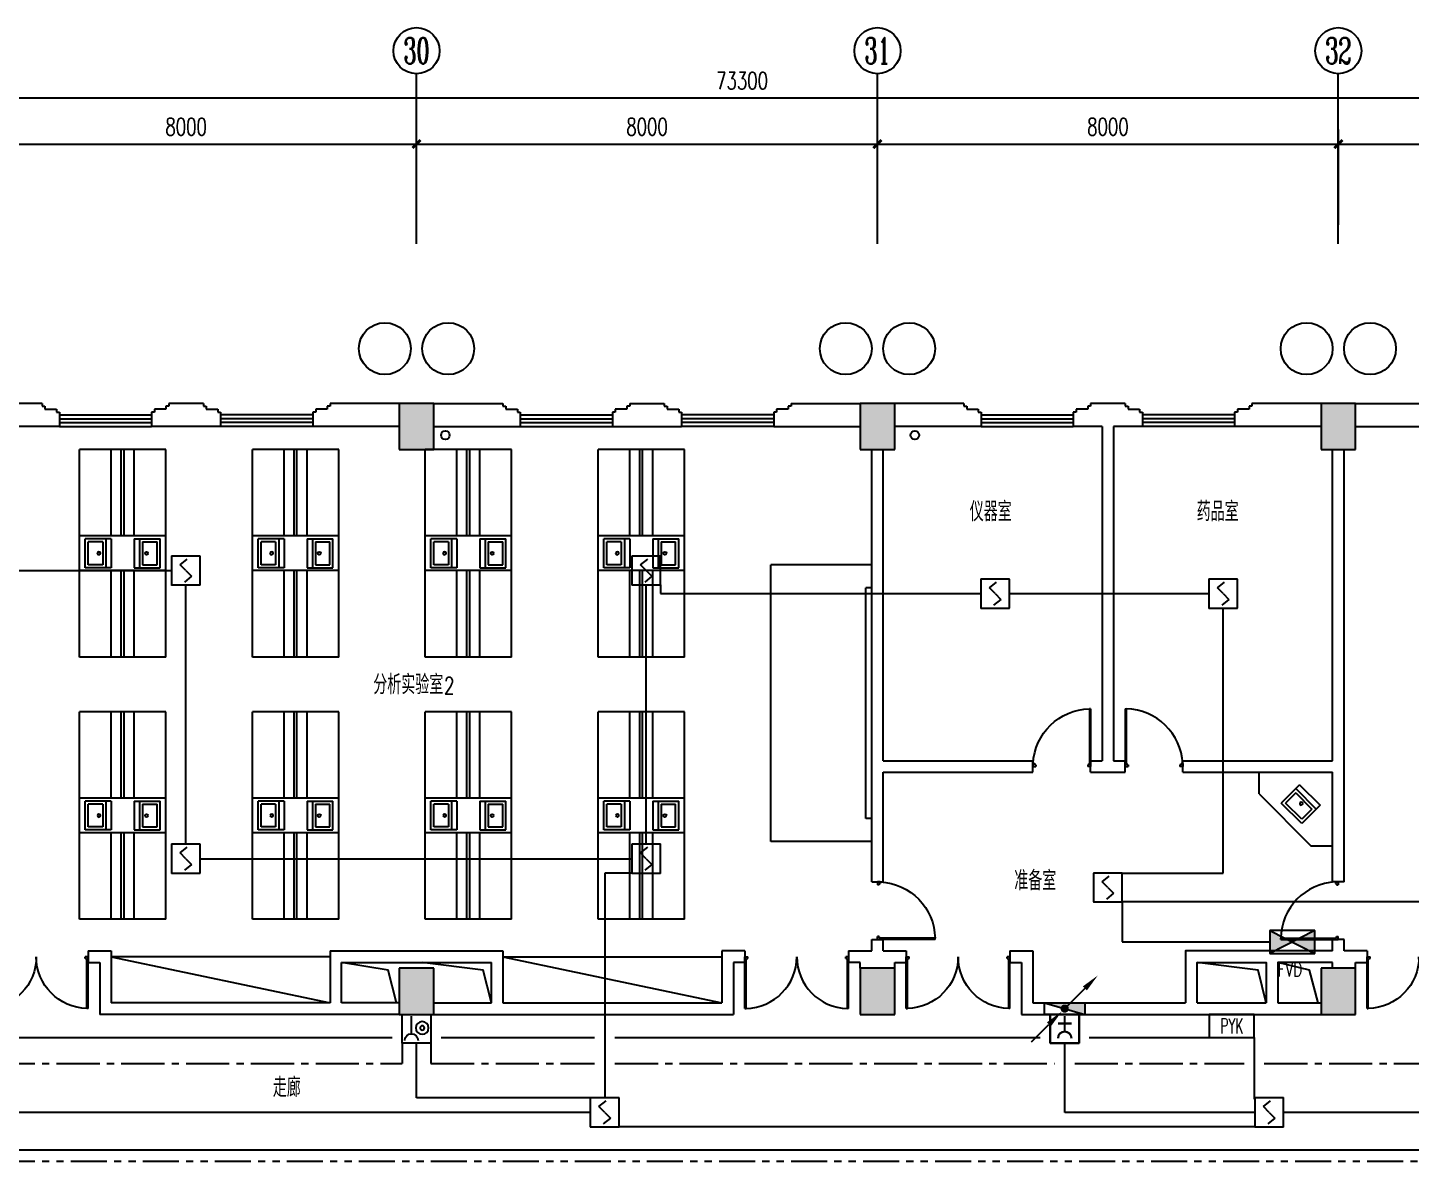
# Model space of a CAD drawing. Extents: x 190999 to 918899, y -200814 to 215286.
# Drawn here: x 470135 to 494135, y 10517 to 30186 of the extents above; entities that cross this region are included whole.
import ezdxf
from ezdxf.enums import TextEntityAlignment as Align

# ---------------------------------------------------------------- set-up
doc = ezdxf.new("R2010")
doc.units = 0
doc.header["$LTSCALE"] = 1000
doc.header["$MEASUREMENT"] = 0
doc.linetypes.add('CENTER2', pattern=[1.125, 0.75, -0.125, 0.125, -0.125])
doc.linetypes.add('PHANTOM2', pattern=[1.25, 0.625, -0.125, 0.125, -0.125, 0.125, -0.125])
doc.layers.get('Defpoints').update_dxf_attribs({"color": 1})
for name, color, linetype in [('00-EQUIP', 3, 'Continuous'), ('00-LWIRE', 4, 'Continuous'), ('00-WIRE-4', 6, 'Continuous'), ('A-墙线', 2, 'Continuous'), ('A-外包装修', 250, 'Continuous'), ('A-外窗', 145, 'Continuous'), ('A-家具', 250, 'Continuous'), ('A-门', 167, 'Continuous'), ('AXIS', 3, 'Continuous'), ('AXIS_TEXT', 7, 'Continuous'), ('COLUMN', 2, 'Continuous'), ('EQUIP_消火栓', 1, 'Continuous'), ('PUB_HATCH', 250, 'Continuous'), ('房间名称', 7, 'Continuous'), ('暖通-风-说明', 3, 'Continuous'), ('洞口线', 165, 'Continuous'), ('雨水管', 151, 'Continuous')]:
    doc.layers.add(name, color=color, linetype=linetype)
doc.styles.add('_COMPLEX', font='COMPLEX.shx', dxfattribs={"width": 0.5})
doc.styles.add('_TCH_AXIS', font='COMPLEX', dxfattribs={"bigfont": 'GBCBIG'})
doc.styles.add('_TCH_DIM', font='SIMPLEX', dxfattribs={"bigfont": 'GBCBIG'})
doc.styles.add('COMPLEX', font='COMPLEX')
doc.styles.add('DIM_FONT', font='SIMPLEX', dxfattribs={"width": 0.7, "bigfont": 'GBCBIG'})
doc.styles.add('HZ-ZGBZ', font='romanc.shx', dxfattribs={"width": 0.65})
doc.styles.get("Standard").update_dxf_attribs({"font": 'simhei.ttf'})
doc.styles.add('XXK', font='romans.shx', dxfattribs={"width": 0.75, "bigfont": 'hzf.shx'})
doc.styles.add('zz-1', font='arial.ttf', dxfattribs={"width": 0.8})
doc.linetypes.add('4INE', pattern='A,1,-0.15,["4",XXK,S=0.3,R=0,X=-0.1,Y=-0.1],-0.25', length=1.4)
doc.linetypes.add('BIG-DLINE', pattern='A,1,-0.15,["D",XXK,S=0.2,R=0,X=-0.1,Y=-0.09],-0.2', length=1.35)
doc.dimstyles.new('DIMN', dxfattribs={"dimtxt": 300, "dimasz": 100, "dimexe": 250, "dimexo": 300, "dimgap": 150, "dimtad": 1, "dimdec": 0, "dimzin": 0, "dimdsep": 46, "dimtxsty": 'DIM_FONT', "dimblk": 'ARCHTICK', "dimcen": 0.09, "dimclrt": 7, "dimazin": 2, "dimtfac": 1, "dimtdec": 0, "dimtix": 1, "dimtmove": 2, "dimatfit": 3, "dimfxl": 0, "dimtolj": 1, "dimtzin": 0, "dimarcsym": 0})

# ---------------------------------------------------------------- blocks, each defined once
blk = doc.blocks.new('m1000')
at = {"layer": 'A-墙线'}
for p, q in [((0, 0), (0, 200)), ((1000, 0), (1000, 200))]:
    blk.add_line(p, q, dxfattribs=at)
at = {"layer": 'A-门'}
for p, q in [((0, 1100), (0, 100)), ((0, 1100), (20, 1100)), ((20, 1100), (20, 150)), ((0, 150), (30, 150)), ((0, 100), (50, 100)), ((30, 150), (30, 130)), ((30, 130), (50, 130)), ((50, 130), (50, 100)), ((950, 130), (950, 100)), ((970, 130), (950, 130)), ((1000, 100), (950, 100)), ((970, 150), (970, 130)), ((1000, 150), (970, 150)), ((1000, 150), (1000, 100))]:
    blk.add_line(p, q, dxfattribs=at)
blk.add_arc((0, 100), 1000, 2.866, 88.854, dxfattribs=at)
blk = doc.blocks.new('m1800')
at = {"layer": 'A-墙线'}
for p, q in [((-900, -100), (-900, 100)), ((900, -100), (900, 100))]:
    blk.add_line(p, q, dxfattribs=at)
at = {"layer": 'A-门'}
for p, q in [((-900, 900), (-900, 0)), ((-900, 900), (-880, 900)), ((-880, 900), (-880, 50)), ((880, 900), (880, 50)), ((900, 900), (880, 900)), ((900, 900), (900, 0)), ((-900, 50), (-870, 50)), ((-900, 0), (-850, 0)), ((-870, 50), (-870, 30)), ((-870, 30), (-850, 30)), ((-850, 30), (-850, 0)), ((850, 30), (850, 0)), ((870, 30), (850, 30)), ((900, 0), (850, 0)), ((870, 50), (870, 30)), ((900, 50), (870, 50))]:
    blk.add_line(p, q, dxfattribs=at)
for centre, start, end in [((-900, 0), 0, 88.7267), ((900, 0), 91.2733, 180)]:
    blk.add_arc(centre, 900, start, end, dxfattribs=at)
blk = doc.blocks.new('$TwtSys$00000434')
for p, q in [((-0.5, 0.5), (-0.5, -0.5)), ((-0.5, -0.5), (0.5, 0.5)), ((0.5, 0.5), (-0.5, 0.5)), ((0.5, -0.5), (0.5, 0.5)), ((-0.5, -0.5), (0.5, -0.5))]:
    blk.add_line(p, q)
blk.add_solid([(0.5, -0.5), (0.5, 0.5), (-0.5, -0.5)])
blk = doc.blocks.new('_ArchTick')
at = {"const_width": 0.5}
blk.add_lwpolyline([(-0.7, -0.7), (0.7, 0.7)], dxfattribs=at)
blk = doc.blocks.new('*D1201')
at = {"layer": 'AXIS', "color": 0, "lineweight": -2}
for p, q in [((492885, 26767), (492885, 28417)), ((500885, 26767), (500885, 28417)), ((492885, 28167), (500885, 28167))]:
    blk.add_line(p, q, dxfattribs=at)
at = {"layer": 'Defpoints', "color": 0}
for p in [(500885, 28167), (492885, 26467), (500885, 26467)]:
    blk.add_point(p, dxfattribs=at)
at = {"layer": 'AXIS', "color": 0, "lineweight": -2, "xscale": 100, "yscale": 100, "zscale": 100, "rotation": 180}
blk.add_blockref('_ArchTick', (492885, 28167), dxfattribs=at)
at = {"layer": 'AXIS', "color": 0, "lineweight": -2, "xscale": 100, "yscale": 100, "zscale": 100}
blk.add_blockref('_ArchTick', (500885, 28167), dxfattribs=at)
at = {"layer": 'AXIS', "color": 7, "insert": (496885, 28467), "char_height": 300, "attachment_point": 5, "style": 'DIM_FONT'}
blk.add_mtext('\\A1;8000', dxfattribs=at)
blk = doc.blocks.new('*D1202')
at = {"layer": 'AXIS', "color": 0, "lineweight": -2}
for p, q in [((484885, 26767), (484885, 28417)), ((492885, 26767), (492885, 28417)), ((484885, 28167), (492885, 28167))]:
    blk.add_line(p, q, dxfattribs=at)
at = {"layer": 'Defpoints', "color": 0}
for p in [(492885, 28167), (484885, 26467), (492885, 26467)]:
    blk.add_point(p, dxfattribs=at)
at = {"layer": 'AXIS', "color": 0, "lineweight": -2, "xscale": 100, "yscale": 100, "zscale": 100, "rotation": 180}
blk.add_blockref('_ArchTick', (484885, 28167), dxfattribs=at)
at = {"layer": 'AXIS', "color": 0, "lineweight": -2, "xscale": 100, "yscale": 100, "zscale": 100}
blk.add_blockref('_ArchTick', (492885, 28167), dxfattribs=at)
at = {"layer": 'AXIS', "color": 7, "insert": (488885, 28467), "char_height": 300, "attachment_point": 5, "style": 'DIM_FONT'}
blk.add_mtext('\\A1;8000', dxfattribs=at)
blk = doc.blocks.new('*D1203')
at = {"layer": 'AXIS', "color": 0, "lineweight": -2}
for p, q in [((476885, 26767), (476885, 28417)), ((484885, 26767), (484885, 28417)), ((476885, 28167), (484885, 28167))]:
    blk.add_line(p, q, dxfattribs=at)
at = {"layer": 'Defpoints', "color": 0}
for p in [(484885, 28167), (476885, 26467), (484885, 26467)]:
    blk.add_point(p, dxfattribs=at)
at = {"layer": 'AXIS', "color": 0, "lineweight": -2, "xscale": 100, "yscale": 100, "zscale": 100, "rotation": 180}
blk.add_blockref('_ArchTick', (476885, 28167), dxfattribs=at)
at = {"layer": 'AXIS', "color": 0, "lineweight": -2, "xscale": 100, "yscale": 100, "zscale": 100}
blk.add_blockref('_ArchTick', (484885, 28167), dxfattribs=at)
at = {"layer": 'AXIS', "color": 7, "insert": (480885, 28467), "char_height": 300, "attachment_point": 5, "style": 'DIM_FONT'}
blk.add_mtext('\\A1;8000', dxfattribs=at)
blk = doc.blocks.new('*D1204')
at = {"layer": 'AXIS', "color": 0, "lineweight": -2}
for p, q in [((468885, 26767), (468885, 28417)), ((476885, 26767), (476885, 28417)), ((468885, 28167), (476885, 28167))]:
    blk.add_line(p, q, dxfattribs=at)
at = {"layer": 'Defpoints', "color": 0}
for p in [(476885, 28167), (468885, 26467), (476885, 26467)]:
    blk.add_point(p, dxfattribs=at)
at = {"layer": 'AXIS', "color": 0, "lineweight": -2, "xscale": 100, "yscale": 100, "zscale": 100, "rotation": 180}
blk.add_blockref('_ArchTick', (468885, 28167), dxfattribs=at)
at = {"layer": 'AXIS', "color": 0, "lineweight": -2, "xscale": 100, "yscale": 100, "zscale": 100}
blk.add_blockref('_ArchTick', (476885, 28167), dxfattribs=at)
at = {"layer": 'AXIS', "color": 7, "insert": (472885, 28467), "char_height": 300, "attachment_point": 5, "style": 'DIM_FONT'}
blk.add_mtext('\\A1;8000', dxfattribs=at)
blk = doc.blocks.new('*D1209')
at = {"layer": 'AXIS', "color": 0, "lineweight": -2}
for p, q in [((445885, 26767), (445885, 29217)), ((519185, 26767), (519185, 29217)), ((445885, 28967), (519185, 28967))]:
    blk.add_line(p, q, dxfattribs=at)
at = {"layer": 'Defpoints', "color": 0}
for p in [(519185, 28967), (445885, 26467), (519185, 26467)]:
    blk.add_point(p, dxfattribs=at)
at = {"layer": 'AXIS', "color": 0, "lineweight": -2, "xscale": 100, "yscale": 100, "zscale": 100, "rotation": 180}
blk.add_blockref('_ArchTick', (445885, 28967), dxfattribs=at)
at = {"layer": 'AXIS', "color": 0, "lineweight": -2, "xscale": 100, "yscale": 100, "zscale": 100}
blk.add_blockref('_ArchTick', (519185, 28967), dxfattribs=at)
at = {"layer": 'AXIS', "color": 7, "insert": (482535, 29267), "char_height": 300, "attachment_point": 5, "style": 'DIM_FONT'}
blk.add_mtext('\\A1;73300', dxfattribs=at)
blk = doc.blocks.new('_AXISO')
blk.add_circle((0, 0), 0.5)
at = {"layer": 'AXIS_TEXT', "style": 'COMPLEX', "width": 1.041667}
blk.add_attdef('A', text='', height=0.56, dxfattribs=at).set_placement((-0.25, -0.28), (0.25, -0.28), align=Align.FIT)
blk = doc.blocks.new('$plan$00001609')
at = {"linetype": 'Continuous'}
for p, q in [((0, -251), (0, 251)), ((0, 251), (450, 251)), ((93, -251), (93, 251)), ((450, 251), (450, -251)), ((146, -199), (146, 199)), ((146, 199), (397, 199)), ((397, 199), (397, -199)), ((146, -199), (397, -199)), ((0, -251), (450, -251))]:
    blk.add_line(p, q, dxfattribs=at)
blk.add_line((238, 2), (238, 0))
blk.add_arc((212, 0), 26, 4.716, 0, dxfattribs=at)
at = {"style": 'zz-1'}
for tag in ['YSIZE', 'XSIZE']:
    blk.add_attdef(tag, (0, 0), '', height=0.5, dxfattribs=at)
blk = doc.blocks.new('_LINKPT1')
at = {"color": 0}
blk.add_line((0, 0), (0, 0), dxfattribs=at)
blk = doc.blocks.new('J62IR8YJ')
for p, q in [((-0.5, 1), (0.5, 1)), ((-0.5, 0), (-0.5, 1)), ((0.5, 1), (0.5, 0)), ((0, 0.598), (0, 0.06)), ((0.5, 0), (-0.5, 0)), ((-0.231, 0.312), (0.231, 0.312))]:
    blk.add_line(p, q)
at = {"const_width": 0.04, "flags": 128}
blk.add_lwpolyline([(-0.5, 0), (-0.5, 1), (0.5, 1), (0.5, 0)], close=True, dxfattribs=at)
blk.add_arc((0, 0.829), 0.231, 180, 0)
at = {"xscale": 0.002, "yscale": 0.00200000000000955, "zscale": 0.002}
for p in [(0, 1), (-0.5, 0.5), (0.5, 0.5), (0, 0)]:
    blk.add_blockref('_LINKPT1', p, dxfattribs=at)
at = {"flags": 9}
blk.add_attdef('A', (0, 0), '', height=0.00002, dxfattribs=at)
blk = doc.blocks.new('3S1KCGW2')
for p, q in [((0.5, 0.5), (-0.5, 0.5)), ((-0.5, 0.5), (-0.5, -0.5)), ((0.5, -0.5), (0.5, 0.5)), ((-0.2, 0.2), (0.05, 0.4)), ((0, 0), (-0.2, 0.2)), ((0, 0), (0.2, -0.2)), ((0.2, -0.2), (-0.05, -0.4)), ((-0.5, -0.5), (0.5, -0.5))]:
    blk.add_line(p, q)
at = {"const_width": 0.04, "flags": 128}
blk.add_lwpolyline([(-0.5, -0.5), (-0.5, 0.5), (0.5, 0.5), (0.5, -0.5)], close=True, dxfattribs=at)
at = {"xscale": 0.002, "yscale": 0.002, "zscale": 0.002}
for p in [(0, 0.5), (-0.5, 0), (0.5, 0), (0, -0.5)]:
    blk.add_blockref('_LINKPT1', p, dxfattribs=at)
at = {"flags": 9}
blk.add_attdef('A', (0, 0), '', height=0.00002, dxfattribs=at)
blk = doc.blocks.new('3T1W6ZCM')
for p, q in [((0.5, 0.5), (-0.5, 0.5)), ((-0.5, 0.5), (-0.5, -0.5)), ((0.5, -0.5), (0.5, 0.5)), ((-0.178, 0.172), (-0.178, -0.443)), ((-0.5, -0.5), (0.5, -0.5))]:
    blk.add_line(p, q)
at = {"const_width": 0.04}
blk.add_lwpolyline([(-0.5, 0.5), (-0.5, -0.5), (0.5, -0.5), (0.5, 0.5)], close=True, dxfattribs=at)
for radius in [0.222, 0.074]:
    blk.add_circle((0.197, -0.03), radius)
blk.add_arc((-0.178, 0.403), 0.231, 180, 0)
at = {"xscale": 0.002, "yscale": 0.002, "zscale": 0.002}
for p in [(0, 0.5), (-0.5, 0), (0.5, 0), (0, -0.5)]:
    blk.add_blockref('_LINKPT1', p, dxfattribs=at)
at = {"flags": 9}
blk.add_attdef('A', (0, 0), '', height=0.00002, dxfattribs=at)
blk = doc.blocks.new('6A2DRK5Q')
for p, q in [((0.78, 0.4), (-0.78, 0.4)), ((-0.78, 0.4), (-0.78, -0.4)), ((0.78, -0.4), (0.78, 0.4)), ((-0.78, -0.4), (0.78, -0.4))]:
    blk.add_line(p, q)
at = {"xscale": 0.002, "yscale": 0.002, "zscale": 0.002}
for p in [(-0.78, 0), (0, 0.4), (0.78, 0), (0, -0.4)]:
    blk.add_blockref('_LINKPT1', p, dxfattribs=at)
at = {"style": '_COMPLEX', "width": 0.6, "flags": 8}
blk.add_attdef('$TEXT$', text='', height=0.52, dxfattribs=at).set_placement((0, 0), align=Align.MIDDLE_CENTER)
at = {"flags": 9}
blk.add_attdef('A', (0, 0), '', height=0.00002, dxfattribs=at)
blk = doc.blocks.new('6H2KALM6')
for p, q in [((-0.78, 0.4), (0.78, -0.4)), ((0.78, 0.4), (-0.78, -0.4)), ((0.78, 0.4), (-0.78, 0.4)), ((-0.78, 0.4), (-0.78, -0.4)), ((0.78, -0.4), (0.78, 0.4)), ((-0.78, -0.4), (0.78, -0.4))]:
    blk.add_line(p, q)
at = {"const_width": 0.04}
blk.add_lwpolyline([(-0.78, 0.4), (-0.78, -0.4), (0.78, -0.4), (0.78, 0.4)], close=True, dxfattribs=at)
for points in [[(-0.78, 0.4), (0, 0), (-0.78, -0.4)], [(0.78, 0.4), (0, 0), (0.78, -0.4)]]:
    blk.add_solid(points)
at = {"xscale": 0.002, "yscale": 0.002, "zscale": 0.002}
for p in [(-0.78, 0), (0, 0.4), (0.78, 0), (0, -0.4)]:
    blk.add_blockref('_LINKPT1', p, dxfattribs=at)
at = {"flags": 9}
blk.add_attdef('A', (0, 0), '', height=0.00002, dxfattribs=at)
blk = doc.blocks.new('_WRLD1L')
for p, q in [((0.7, 0.7), (0, 0)), ((0.104, 0.104), (0.104, 0.104)), ((-0.104, -0.104), (-0.104, -0.104))]:
    blk.add_line(p, q)
at = {"const_width": 0.142}
blk.add_lwpolyline([(-0.071, 0, 1), (0.071, 0, 1)], format="xyb", close=True, dxfattribs=at)
blk.add_solid([(0.63, 0.77), (0.77, 0.63), (1.15, 1.15)])
at = {"width": 0.8, "flags": 9}
blk.add_attdef('A', (0, 0), '', height=0.00002, dxfattribs=at)
blk = doc.blocks.new('_WRLD10L')
for p, q in [((1.15, 1.15), (0.55, 0.55)), ((0.104, 0.104), (0.104, 0.104)), ((-0.104, -0.104), (-0.104, -0.104))]:
    blk.add_line(p, q)
at = {"const_width": 0.142}
blk.add_lwpolyline([(-0.071, 0, 1), (0.071, 0, 1)], format="xyb", close=True, dxfattribs=at)
blk.add_solid([(0.62, 0.48), (0.48, 0.62), (0.1, 0.1)])
at = {"width": 0.8, "flags": 9}
blk.add_attdef('A', (0, 0), '', height=0.00002, dxfattribs=at)

msp = doc.modelspace()

# ---------------------------------------------------------------- hatches: boundary and pattern name
at = {"layer": 'PUB_HATCH'}
for points in [[(476584.6, 23667.4), (476584.6, 22867.4), (477184.6, 22867.4), (477184.6, 23667.4)], [(484584.6, 23667.4), (484584.6, 22867.4), (485184.6, 22867.4), (485184.6, 23667.4)], [(492584.6, 23667.4), (492584.6, 22867.4), (493184.6, 22867.4), (493184.6, 23667.4)], [(476584.6, 13867.4), (476584.6, 13067.4), (477184.6, 13067.4), (477184.6, 13867.4)], [(484584.6, 13867.4), (484584.6, 13067.4), (485184.6, 13067.4), (485184.6, 13867.4)], [(492584.6, 13867.4), (492584.6, 13067.4), (493184.6, 13067.4), (493184.6, 13867.4)]]:
    msp.add_hatch(color=256, dxfattribs=at).paths.add_polyline_path(points)

# ---------------------------------------------------------------- linework, layer by layer
at = {"layer": '00-WIRE-4'}
for p, q in [((465092.7, 20767.4), (472629.7, 20767.4)), ((472879.7, 16017.4), (472879.7, 20517.4)), ((480871.5, 16017.4), (480871.5, 20517.4)), ((481121.5, 20517.4), (481121.5, 20367.4)), ((481121.5, 20367.4), (486677, 20367.4)), ((487177, 20367.4), (490634.6, 20367.4)), ((490884.6, 15517.4), (490884.6, 20117.4)), ((473129.7, 15767.4), (480621.5, 15767.4)), ((480151.2, 15517.4), (480151.2, 11617.4)), ((480621.5, 15517.4), (480151.2, 15517.4)), ((489134.6, 15517.4), (490884.6, 15517.4)), ((496934.6, 15018.6), (489134.6, 15018.6)), ((489134.6, 15017.4), (489134.6, 14323.3)), ((489134.6, 14323.3), (491694.6, 14323.3)), ((476884.6, 11617.4), (476884.6, 12567.4)), ((488134.9, 11367.4), (488134.9, 12567.4)), ((491424.6, 12667.4), (491424.6, 11595.9)), ((479901.2, 11617.4), (476884.6, 11617.4)), ((479901.2, 11367.4), (468867.9, 11367.4)), ((491434.6, 11367.4), (488134.9, 11367.4)), ((502967.9, 11367.4), (491934.6, 11367.4)), ((491434.6, 11117.4), (480401.2, 11117.4))]:
    msp.add_line(p, q, dxfattribs=at)
at = {"layer": '00-WIRE-4', "linetype": '4INE'}
for p, q in [((466059.3, 12667.4), (476459.6, 12667.4)), ((477309.6, 12667.4), (479976.2, 12667.4)), ((480326.2, 12667.4), (487709.9, 12667.4)), ((488559.9, 12667.4), (490644.6, 12667.4))]:
    msp.add_line(p, q, dxfattribs=at)
at = {"layer": '00-WIRE-4', "linetype": 'CENTER2'}
for p, q in [((476634.6, 12567.4), (476634.6, 12217.4)), ((477134.6, 12567.4), (477134.6, 12217.4)), ((445884.6, 12217.4), (476634.6, 12217.4)), ((477134.6, 12217.4), (479976.2, 12217.4)), ((480326.2, 12217.4), (487959.9, 12217.4)), ((488309.9, 12217.4), (491249.6, 12217.4)), ((491599.6, 12217.4), (515304, 12217.4))]:
    msp.add_line(p, q, dxfattribs=at)
at = {"layer": '00-WIRE-4', "linetype": 'BIG-DLINE'}
msp.add_line((457259.6, 10717.4), (505459.6, 10717.4), dxfattribs=at)
at = {"layer": '00-WIRE-4', "linetype": 'PHANTOM2'}
msp.add_line((445884.6, 10517.4), (509384.6, 10517.4), dxfattribs=at)
at = {"layer": 'A-墙线'}
for p, q in [((470384.6, 23667.4), (469184.6, 23667.4)), ((470384.6, 23667.4), (470384.6, 23617.4)), ((470384.6, 23617.4), (470434.6, 23617.4)), ((470434.6, 23617.4), (470434.6, 23567.4)), ((470434.6, 23567.4), (470634.6, 23567.4)), ((470634.6, 23567.4), (470634.6, 23517.4)), ((472334.6, 23567.4), (472334.6, 23517.4)), ((472534.6, 23567.4), (472334.6, 23567.4)), ((472534.6, 23617.4), (472534.6, 23567.4)), ((472584.6, 23617.4), (472534.6, 23617.4)), ((473184.6, 23667.4), (472584.6, 23667.4)), ((472584.6, 23667.4), (472584.6, 23617.4)), ((473184.6, 23667.4), (473184.6, 23617.4)), ((473184.6, 23617.4), (473234.6, 23617.4)), ((473234.6, 23617.4), (473234.6, 23567.4)), ((473234.6, 23567.4), (473434.6, 23567.4)), ((473434.6, 23567.4), (473434.6, 23517.4)), ((475134.6, 23567.4), (475134.6, 23517.4)), ((475334.6, 23567.4), (475134.6, 23567.4)), ((475334.6, 23617.4), (475334.6, 23567.4)), ((475384.6, 23617.4), (475334.6, 23617.4)), ((476584.6, 23667.4), (475384.6, 23667.4)), ((475384.6, 23667.4), (475384.6, 23617.4)), ((477184.6, 23667.4), (478384.6, 23667.4)), ((478384.6, 23667.4), (478384.6, 23617.4)), ((478384.6, 23617.4), (478434.6, 23617.4)), ((478434.6, 23617.4), (478434.6, 23567.4)), ((478434.6, 23567.4), (478634.6, 23567.4)), ((478634.6, 23567.4), (478634.6, 23517.4)), ((480334.6, 23567.4), (480334.6, 23517.4)), ((480534.6, 23567.4), (480334.6, 23567.4)), ((480534.6, 23617.4), (480534.6, 23567.4)), ((480584.6, 23617.4), (480534.6, 23617.4)), ((480584.6, 23667.4), (481184.6, 23667.4)), ((480584.6, 23667.4), (480584.6, 23617.4)), ((481184.6, 23667.4), (481184.6, 23617.4)), ((481184.6, 23617.4), (481234.6, 23617.4)), ((481234.6, 23617.4), (481234.6, 23567.4)), ((481234.6, 23567.4), (481434.6, 23567.4)), ((481434.6, 23567.4), (481434.6, 23517.4)), ((483134.6, 23567.4), (483134.6, 23517.4)), ((483334.6, 23567.4), (483134.6, 23567.4)), ((483334.6, 23617.4), (483334.6, 23567.4)), ((483384.6, 23617.4), (483334.6, 23617.4)), ((483384.6, 23667.4), (484584.6, 23667.4)), ((483384.6, 23667.4), (483384.6, 23617.4)), ((486384.6, 23667.4), (485184.6, 23667.4)), ((486384.6, 23667.4), (486384.6, 23617.4)), ((486384.6, 23617.4), (486434.6, 23617.4)), ((486434.6, 23617.4), (486434.6, 23567.4)), ((486434.6, 23567.4), (486634.6, 23567.4)), ((486634.6, 23567.4), (486634.6, 23517.4)), ((488334.6, 23567.4), (488334.6, 23517.4)), ((488534.6, 23567.4), (488334.6, 23567.4)), ((488534.6, 23617.4), (488534.6, 23567.4)), ((488584.6, 23617.4), (488534.6, 23617.4)), ((489184.6, 23667.4), (488584.6, 23667.4)), ((488584.6, 23667.4), (488584.6, 23617.4)), ((489184.6, 23667.4), (489184.6, 23617.4)), ((489184.6, 23617.4), (489234.6, 23617.4)), ((489234.6, 23617.4), (489234.6, 23567.4)), ((489234.6, 23567.4), (489434.6, 23567.4)), ((489434.6, 23567.4), (489434.6, 23517.4)), ((491134.6, 23567.4), (491134.6, 23517.4)), ((491334.6, 23567.4), (491134.6, 23567.4)), ((491334.6, 23617.4), (491334.6, 23567.4)), ((491384.6, 23617.4), (491334.6, 23617.4)), ((492584.6, 23667.4), (491384.6, 23667.4)), ((491384.6, 23667.4), (491384.6, 23617.4)), ((493184.6, 23667.4), (494384.6, 23667.4)), ((470634.6, 23517.4), (470684.6, 23517.4)), ((470684.6, 23517.4), (470684.6, 23267.4)), ((472334.6, 23517.4), (472284.6, 23517.4)), ((472284.6, 23517.4), (472284.6, 23267.4)), ((473434.6, 23517.4), (473484.6, 23517.4)), ((473484.6, 23517.4), (473484.6, 23267.4)), ((475134.6, 23517.4), (475084.6, 23517.4)), ((475084.6, 23517.4), (475084.6, 23267.4)), ((478634.6, 23517.4), (478684.6, 23517.4)), ((478684.6, 23517.4), (478684.6, 23267.4)), ((480334.6, 23517.4), (480284.6, 23517.4)), ((480284.6, 23517.4), (480284.6, 23267.4)), ((481434.6, 23517.4), (481484.6, 23517.4)), ((481484.6, 23517.4), (481484.6, 23267.4)), ((483134.6, 23517.4), (483084.6, 23517.4)), ((483084.6, 23517.4), (483084.6, 23267.4)), ((486634.6, 23517.4), (486684.6, 23517.4)), ((486684.6, 23517.4), (486684.6, 23267.4)), ((488334.6, 23517.4), (488284.6, 23517.4)), ((488284.6, 23517.4), (488284.6, 23267.4)), ((489434.6, 23517.4), (489484.6, 23517.4)), ((489484.6, 23517.4), (489484.6, 23267.4)), ((491134.6, 23517.4), (491084.6, 23517.4)), ((491084.6, 23517.4), (491084.6, 23267.4)), ((470684.6, 23267.4), (469184.6, 23267.4)), ((473484.6, 23267.4), (472284.6, 23267.4)), ((476584.6, 23267.4), (475084.6, 23267.4)), ((477184.6, 23267.4), (478684.6, 23267.4)), ((480284.6, 23267.4), (481484.6, 23267.4)), ((483084.6, 23267.4), (484584.6, 23267.4)), ((486684.6, 23267.4), (485184.6, 23267.4)), ((488784.6, 23267.4), (488284.6, 23267.4)), ((488784.6, 23267.4), (488784.6, 17467.4)), ((488984.6, 23267.4), (488984.6, 17467.4)), ((489484.6, 23267.4), (488984.6, 23267.4)), ((492584.6, 23267.4), (491084.6, 23267.4)), ((493184.6, 23267.4), (494684.6, 23267.4)), ((484784.6, 15367.4), (484784.6, 22867.4)), ((484984.6, 17467.4), (484984.6, 22867.4)), ((492784.6, 17467.4), (492784.6, 22867.4)), ((492984.6, 15367.4), (492984.6, 22867.4)), ((484984.6, 17467.4), (487584.6, 17467.4)), ((488584.6, 17467.4), (488784.6, 17467.4)), ((488984.6, 17467.4), (489184.6, 17467.4)), ((490184.6, 17467.4), (492784.6, 17467.4)), ((484984.6, 17267.4), (487584.6, 17267.4)), ((484984.6, 15367.4), (484984.6, 17267.4)), ((488584.6, 17267.4), (489184.6, 17267.4)), ((490184.6, 17267.4), (492784.6, 17267.4)), ((492784.6, 15367.4), (492784.6, 17267.4)), ((471184.6, 14167.4), (471584.6, 14167.4)), ((471584.6, 14167.4), (471584.6, 13267.4)), ((475384.6, 14167.4), (475384.6, 13267.4)), ((475384.6, 14167.4), (478384.6, 14167.4)), ((478384.6, 14167.4), (478384.6, 13267.4)), ((482584.6, 14167.4), (482184.6, 14167.4)), ((482184.6, 14167.4), (482184.6, 13267.4)), ((484384.6, 14167.4), (484784.6, 14167.4)), ((484784.6, 14167.4), (484784.6, 14367.4)), ((484984.6, 14167.4), (484984.6, 14367.4)), ((484984.6, 14167.4), (485384.6, 14167.4)), ((487184.6, 14167.4), (487584.6, 14167.4)), ((487584.6, 14167.4), (487584.6, 13267.4)), ((492784.6, 14167.4), (492784.6, 14367.4)), ((492984.6, 14167.4), (492984.6, 14367.4)), ((493384.6, 14167.4), (492984.6, 14167.4)), ((471184.6, 13967.4), (471384.6, 13967.4)), ((471384.6, 13967.4), (471384.6, 13067.4)), ((475584.6, 13967.4), (478184.6, 13967.4)), ((475584.6, 13267.4), (475584.6, 13967.4)), ((478184.6, 13267.4), (478184.6, 13967.4)), ((482584.6, 13967.4), (482384.6, 13967.4)), ((482384.6, 13967.4), (482384.6, 13067.4)), ((484584.6, 13967.4), (484384.6, 13967.4)), ((484584.6, 13867.4), (484584.6, 13967.4)), ((485184.6, 13967.4), (485384.6, 13967.4)), ((485184.6, 13867.4), (485184.6, 13967.4)), ((487184.6, 13967.4), (487384.6, 13967.4)), ((487384.6, 13967.4), (487384.6, 13067.4)), ((492784.6, 13867.4), (492784.6, 13967.4)), ((493184.6, 13967.4), (493384.6, 13967.4)), ((493184.6, 13867.4), (493184.6, 13967.4)), ((475384.6, 13267.4), (471584.6, 13267.4)), ((476584.6, 13267.4), (475584.6, 13267.4)), ((477184.6, 13267.4), (478184.6, 13267.4)), ((478384.6, 13267.4), (482184.6, 13267.4)), ((487584.6, 13267.4), (490234.6, 13267.4)), ((490434.6, 13267.4), (491634.6, 13267.4)), ((491834.6, 13267.4), (492584.6, 13267.4)), ((476584.6, 13067.4), (471384.6, 13067.4)), ((477184.6, 13067.4), (482384.6, 13067.4)), ((487384.6, 13067.4), (492584.6, 13067.4))]:
    msp.add_line(p, q, dxfattribs=at)
for points in [[(492784.6, 14167.4), (490234.6, 14167.4), (490234.6, 13267.4)], [(490434.6, 13267.4), (490434.6, 13967.4), (491634.6, 13967.4), (491634.6, 13267.4)], [(492784.6, 13967.4), (491834.6, 13967.4), (491834.6, 13267.4)]]:
    msp.add_lwpolyline(points, dxfattribs=at)
at = {"layer": 'A-外包装修'}
for centre in [(476334.6, 24617.4), (477434.6, 24617.4), (484334.6, 24617.4), (485434.6, 24617.4), (492334.6, 24617.4), (493434.6, 24617.4)]:
    msp.add_circle(centre, 450, dxfattribs=at)
at = {"layer": 'A-外窗'}
for p, q in [((470684.6, 23467.4), (472284.6, 23467.4)), ((470684.6, 23397.4), (472284.6, 23397.4)), ((470684.6, 23337.4), (472284.6, 23337.4)), ((475084.6, 23467.4), (473484.6, 23467.4)), ((475084.6, 23397.4), (473484.6, 23397.4)), ((475084.6, 23337.4), (473484.6, 23337.4)), ((478684.6, 23467.4), (480284.6, 23467.4)), ((478684.6, 23397.4), (480284.6, 23397.4)), ((478684.6, 23337.4), (480284.6, 23337.4)), ((483084.6, 23467.4), (481484.6, 23467.4)), ((483084.6, 23397.4), (481484.6, 23397.4)), ((483084.6, 23337.4), (481484.6, 23337.4)), ((486684.6, 23467.4), (488284.6, 23467.4)), ((486684.6, 23397.4), (488284.6, 23397.4)), ((486684.6, 23337.4), (488284.6, 23337.4)), ((491084.6, 23467.4), (489484.6, 23467.4)), ((491084.6, 23397.4), (489484.6, 23397.4)), ((491084.6, 23337.4), (489484.6, 23337.4)), ((470684.6, 23267.4), (472284.6, 23267.4)), ((475084.6, 23267.4), (473484.6, 23267.4)), ((478684.6, 23267.4), (480284.6, 23267.4)), ((483084.6, 23267.4), (481484.6, 23267.4)), ((486684.6, 23267.4), (488284.6, 23267.4)), ((491084.6, 23267.4), (489484.6, 23267.4))]:
    msp.add_line(p, q, dxfattribs=at)
at = {"layer": 'A-家具'}
for p, q in [((471034.6, 19267.4), (471034.6, 22867.4)), ((472534.6, 22867.4), (471034.6, 22867.4)), ((471584.6, 21367.4), (471584.6, 22867.4)), ((471759.6, 21367.4), (471759.6, 22867.4)), ((471809.6, 21367.4), (471809.6, 22867.4)), ((471984.6, 21367.4), (471984.6, 22867.4)), ((472534.6, 19267.4), (472534.6, 22867.4)), ((474034.6, 19267.4), (474034.6, 22867.4)), ((475534.6, 22867.4), (474034.6, 22867.4)), ((474584.6, 21367.4), (474584.6, 22867.4)), ((474759.6, 21367.4), (474759.6, 22867.4)), ((474809.6, 21367.4), (474809.6, 22867.4)), ((474984.6, 21367.4), (474984.6, 22867.4)), ((475534.6, 19267.4), (475534.6, 22867.4)), ((477034.6, 19267.4), (477034.6, 22867.4)), ((478534.6, 22867.4), (477034.6, 22867.4)), ((477584.6, 21367.4), (477584.6, 22867.4)), ((477759.6, 21367.4), (477759.6, 22867.4)), ((477809.6, 21367.4), (477809.6, 22867.4)), ((477984.6, 21367.4), (477984.6, 22867.4)), ((478534.6, 19267.4), (478534.6, 22867.4)), ((480034.6, 19267.4), (480034.6, 22867.4)), ((481534.6, 22867.4), (480034.6, 22867.4)), ((480584.6, 21367.4), (480584.6, 22867.4)), ((480759.6, 21367.4), (480759.6, 22867.4)), ((480809.6, 21367.4), (480809.6, 22867.4)), ((480984.6, 21367.4), (480984.6, 22867.4)), ((481534.6, 19267.4), (481534.6, 22867.4)), ((472534.6, 21367.4), (471034.6, 21367.4)), ((475534.6, 21367.4), (474034.6, 21367.4)), ((478534.6, 21367.4), (477034.6, 21367.4)), ((481534.6, 21367.4), (480034.6, 21367.4)), ((472534.6, 20767.4), (471034.6, 20767.4)), ((471584.6, 19267.4), (471584.6, 20767.4)), ((471759.6, 19267.4), (471759.6, 20767.4)), ((471809.6, 19267.4), (471809.6, 20767.4)), ((471984.6, 19267.4), (471984.6, 20767.4)), ((475534.6, 20767.4), (474034.6, 20767.4)), ((474584.6, 19267.4), (474584.6, 20767.4)), ((474759.6, 19267.4), (474759.6, 20767.4)), ((474809.6, 19267.4), (474809.6, 20767.4)), ((474984.6, 19267.4), (474984.6, 20767.4)), ((478534.6, 20767.4), (477034.6, 20767.4)), ((477584.6, 19267.4), (477584.6, 20767.4)), ((477759.6, 19267.4), (477759.6, 20767.4)), ((477809.6, 19267.4), (477809.6, 20767.4)), ((477984.6, 19267.4), (477984.6, 20767.4)), ((481534.6, 20767.4), (480034.6, 20767.4)), ((480584.6, 19267.4), (480584.6, 20767.4)), ((480759.6, 19267.4), (480759.6, 20767.4)), ((480809.6, 19267.4), (480809.6, 20767.4)), ((480984.6, 19267.4), (480984.6, 20767.4)), ((483034.6, 16067.4), (483034.6, 20867.4)), ((484784.6, 20867.4), (483034.6, 20867.4)), ((484684.6, 16467.4), (484684.6, 20467.4)), ((484784.6, 20467.4), (484684.6, 20467.4)), ((472534.6, 19267.4), (471034.6, 19267.4)), ((475534.6, 19267.4), (474034.6, 19267.4)), ((478534.6, 19267.4), (477034.6, 19267.4)), ((481534.6, 19267.4), (480034.6, 19267.4)), ((471034.6, 14717.4), (471034.6, 18317.4)), ((472534.6, 18317.4), (471034.6, 18317.4)), ((471584.6, 16817.4), (471584.6, 18317.4)), ((471759.6, 16817.4), (471759.6, 18317.4)), ((471809.6, 16817.4), (471809.6, 18317.4)), ((471984.6, 16817.4), (471984.6, 18317.4)), ((472534.6, 14717.4), (472534.6, 18317.4)), ((474034.6, 14717.4), (474034.6, 18317.4)), ((475534.6, 18317.4), (474034.6, 18317.4)), ((474584.6, 16817.4), (474584.6, 18317.4)), ((474759.6, 16817.4), (474759.6, 18317.4)), ((474809.6, 16817.4), (474809.6, 18317.4)), ((474984.6, 16817.4), (474984.6, 18317.4)), ((475534.6, 14717.4), (475534.6, 18317.4)), ((478534.6, 18317.4), (477034.6, 18317.4)), ((477034.6, 14717.4), (477034.6, 18317.4)), ((477584.6, 16817.4), (477584.6, 18317.4)), ((477759.6, 16817.4), (477759.6, 18317.4)), ((477809.6, 16817.4), (477809.6, 18317.4)), ((477984.6, 16817.4), (477984.6, 18317.4)), ((478534.6, 14717.4), (478534.6, 18317.4)), ((480034.6, 14717.4), (480034.6, 18317.4)), ((481534.6, 18317.4), (480034.6, 18317.4)), ((480584.6, 16817.4), (480584.6, 18317.4)), ((480759.6, 16817.4), (480759.6, 18317.4)), ((480809.6, 16817.4), (480809.6, 18317.4)), ((480984.6, 16817.4), (480984.6, 18317.4)), ((481534.6, 14717.4), (481534.6, 18317.4)), ((491509.6, 16892.4), (491509.6, 17267.4)), ((472534.6, 16817.4), (471034.6, 16817.4)), ((475534.6, 16817.4), (474034.6, 16817.4)), ((478534.6, 16817.4), (477034.6, 16817.4)), ((481534.6, 16817.4), (480034.6, 16817.4)), ((491509.6, 16892.4), (492409.6, 15992.4)), ((484784.6, 16467.4), (484684.6, 16467.4)), ((472534.6, 16217.4), (471034.6, 16217.4)), ((471584.6, 14717.4), (471584.6, 16217.4)), ((471759.6, 14717.4), (471759.6, 16217.4)), ((471809.6, 14717.4), (471809.6, 16217.4)), ((471984.6, 14717.4), (471984.6, 16217.4)), ((475534.6, 16217.4), (474034.6, 16217.4)), ((474584.6, 14717.4), (474584.6, 16217.4)), ((474759.6, 14717.4), (474759.6, 16217.4)), ((474809.6, 14717.4), (474809.6, 16217.4)), ((474984.6, 14717.4), (474984.6, 16217.4)), ((478534.6, 16217.4), (477034.6, 16217.4)), ((477584.6, 14717.4), (477584.6, 16217.4)), ((477759.6, 14717.4), (477759.6, 16217.4)), ((477809.6, 14717.4), (477809.6, 16217.4)), ((477984.6, 14717.4), (477984.6, 16217.4)), ((481534.6, 16217.4), (480034.6, 16217.4)), ((480584.6, 14717.4), (480584.6, 16217.4)), ((480759.6, 14717.4), (480759.6, 16217.4)), ((480809.6, 14717.4), (480809.6, 16217.4)), ((480984.6, 14717.4), (480984.6, 16217.4)), ((484784.6, 16067.4), (483034.6, 16067.4)), ((492409.6, 15992.4), (492784.6, 15992.4)), ((472534.6, 14717.4), (471034.6, 14717.4)), ((475534.6, 14717.4), (474034.6, 14717.4)), ((478534.6, 14717.4), (477034.6, 14717.4)), ((481534.6, 14717.4), (480034.6, 14717.4)), ((475384.6, 14067.4), (471584.6, 14067.4)), ((471584.6, 14067.4), (475384.6, 13267.4)), ((478384.6, 14067.4), (482184.6, 14067.4)), ((478384.6, 14067.4), (482184.6, 13267.4))]:
    msp.add_line(p, q, dxfattribs=at)
at = {"layer": 'AXIS'}
for p, q in [((476884.6, 26437.4), (476884.6, 29386.5)), ((484884.6, 26437.4), (484884.6, 29386.5)), ((492884.6, 26437.4), (492884.6, 29386.5))]:
    msp.add_line(p, q, dxfattribs=at)
at = {"layer": 'COLUMN'}
for p, q in [((476584.6, 23667.4), (476584.6, 22867.4)), ((477184.6, 23667.4), (476584.6, 23667.4)), ((477184.6, 22867.4), (477184.6, 23667.4)), ((484584.6, 23667.4), (484584.6, 22867.4)), ((485184.6, 23667.4), (484584.6, 23667.4)), ((485184.6, 22867.4), (485184.6, 23667.4)), ((492584.6, 23667.4), (492584.6, 22867.4)), ((493184.6, 23667.4), (492584.6, 23667.4)), ((493184.6, 22867.4), (493184.6, 23667.4)), ((476584.6, 22867.4), (477184.6, 22867.4)), ((484584.6, 22867.4), (485184.6, 22867.4)), ((492584.6, 22867.4), (493184.6, 22867.4)), ((476584.6, 13867.4), (476584.6, 13067.4)), ((477184.6, 13867.4), (476584.6, 13867.4)), ((477184.6, 13067.4), (477184.6, 13867.4)), ((484584.6, 13867.4), (484584.6, 13067.4)), ((485184.6, 13867.4), (484584.6, 13867.4)), ((485184.6, 13067.4), (485184.6, 13867.4)), ((492584.6, 13867.4), (492584.6, 13067.4)), ((493184.6, 13867.4), (492584.6, 13867.4)), ((493184.6, 13067.4), (493184.6, 13867.4)), ((476584.6, 13067.4), (477184.6, 13067.4)), ((484584.6, 13067.4), (485184.6, 13067.4)), ((492584.6, 13067.4), (493184.6, 13067.4))]:
    msp.add_line(p, q, dxfattribs=at)
at = {"layer": '洞口线', "ltscale": 2}
for points in [[(476534.6, 13267.1), (476391.1, 13836.5), (475584.6, 13967.4)], [(478184.6, 13267.1), (478041.1, 13836.5), (476984.6, 13967.1)], [(491634.6, 13267.4), (491491.1, 13836.8), (490434.6, 13967.4)], [(492534.6, 13267.4), (492384.6, 13834), (491834.6, 13967.4)]]:
    msp.add_lwpolyline(points, dxfattribs=at)
at = {"layer": '雨水管'}
for centre in [(477384.6, 23117.4), (485534.6, 23117.4)]:
    msp.add_circle(centre, 75, dxfattribs=at)

# ---------------------------------------------------------------- block references
at = {"layer": '00-EQUIP', "xscale": 500, "yscale": 500, "zscale": 500}
for name, p in [('3S1KCGW2', (472879.7, 20767.4)), ('3S1KCGW2', (480871.5, 20767.4)), ('3S1KCGW2', (486927, 20367.4)), ('3S1KCGW2', (490884.6, 20367.4)), ('3S1KCGW2', (472879.7, 15767.4)), ('3S1KCGW2', (480871.5, 15767.4)), ('3S1KCGW2', (488884.6, 15267.4)), ('6H2KALM6', (492084.6, 14323.3))]:
    msp.add_blockref(name, p, dxfattribs=at)
at = {"layer": '00-EQUIP', "yscale": 500, "zscale": 500, "rotation": 180}
for name, p, xscale in [('3T1W6ZCM', (476884.6, 12817.4), -500), ('J62IR8YJ', (488134.9, 13067.4), 500), ('J62IR8YJ', (488134.9, 13067.4), -500), ('3S1KCGW2', (480151.2, 11367.4), 500), ('3S1KCGW2', (491684.6, 11367.4), 500)]:
    msp.add_blockref(name, p, dxfattribs=dict(at, xscale=xscale))
at = {"layer": '00-EQUIP', "xscale": 500, "yscale": 500, "zscale": 500}
msp.add_blockref('6A2DRK5Q', (491034.6, 12867.4), dxfattribs=at).add_auto_attribs({'$TEXT$': 'PYK'})
at = {"layer": '00-LWIRE', "xscale": 500, "yscale": 500, "zscale": 500}
msp.add_blockref('_WRLD1L', (488134.9, 13167.4), dxfattribs=at)
at = {"layer": '00-LWIRE', "xscale": 500, "yscale": 500, "zscale": 500, "rotation": 180}
msp.add_blockref('_WRLD10L', (488134.9, 13167.4), dxfattribs=at)
at = {"layer": 'A-家具'}
for p, rotation in [((471584.6, 21067.4), 180), ((474584.6, 21067.4), 180), ((477584.6, 21067.4), 180), ((480584.6, 21067.4), 180), ((492389.9, 16872.7), 225.0000000000001), ((471584.6, 16517.4), 180), ((474584.6, 16517.4), 180), ((477584.6, 16517.4), 180), ((480584.6, 16517.4), 180)]:
    msp.add_blockref('$plan$00001609', p, dxfattribs=dict(at, rotation=rotation))
at = {"layer": 'A-家具', "yscale": -1}
for p in [(471984.6, 21067.4), (474984.6, 21067.4), (477984.6, 21067.4), (480984.6, 21067.4), (471984.6, 16517.4), (474984.6, 16517.4), (477984.6, 16517.4), (480984.6, 16517.4)]:
    msp.add_blockref('$plan$00001609', p, dxfattribs=at)
at = {"layer": 'A-门', "xscale": -1}
msp.add_blockref('m1000', (488584.6, 17267.4), dxfattribs=at)
at = {"layer": 'A-门'}
msp.add_blockref('m1000', (489184.6, 17267.4), dxfattribs=at)
at = {"layer": 'A-门', "xscale": -1}
for name, p, rotation in [('m1000', (484784.6, 14367.4), 270), ('m1800', (470284.6, 14067.4), 180), ('m1800', (486284.6, 14067.4), 180), ('m1800', (494284.6, 14067.4), 180)]:
    msp.add_blockref(name, p, dxfattribs=dict(at, rotation=rotation))
at = {"layer": 'A-门'}
for name, p, rotation in [('m1000', (492984.6, 14367.4), 90), ('m1800', (483484.6, 14067.4), 180)]:
    msp.add_blockref(name, p, dxfattribs=dict(at, rotation=rotation))
at = {"layer": 'AXIS'}
ref = msp.add_blockref('_AXISO', (476884.6, 29786.5), dxfattribs=dict(at, xscale=800, yscale=800, zscale=800))
ref.add_attrib('A', '30', dxfattribs={"layer": 'AXIS_TEXT', "height": 452.55, "style": '_TCH_AXIS', "width": 0.636364}).set_placement((476658.3, 29560.2), (477110.9, 29560.2), align=Align.FIT)
ref = msp.add_blockref('_AXISO', (484884.6, 29786.5), dxfattribs=dict(at, xscale=800, yscale=800, zscale=800))
ref.add_attrib('A', '31', dxfattribs={"layer": 'AXIS_TEXT', "height": 452.55, "style": '_TCH_AXIS', "width": 0.75}).set_placement((484658.3, 29560.2), (485110.9, 29560.2), align=Align.FIT)
ref = msp.add_blockref('_AXISO', (492884.6, 29786.5), dxfattribs=dict(at, xscale=800, yscale=800, zscale=800))
ref.add_attrib('A', '32', dxfattribs={"layer": 'AXIS_TEXT', "height": 452.55, "style": '_TCH_AXIS', "width": 0.636364}).set_placement((492658.3, 29560.2), (493110.9, 29560.2), align=Align.FIT)
at = {"layer": 'EQUIP_消火栓', "xscale": -700, "yscale": 200, "zscale": 700, "rotation": 180}
msp.add_blockref('$TwtSys$00000434', (488134.9, 13167.4), dxfattribs=at)

# ---------------------------------------------------------------- texts
at = {"layer": '房间名称', "style": '_TCH_DIM'}
for s, p in [('仪器室', (486486.6, 21623)), ('药品室', (490425.5, 21623)), ('分析实验室', (476133.3, 18621.2)), ('准备室', (487258.9, 15219.3)), ('走廊', (474389.6, 11631.6))]:
    msp.add_text(s, height=337.59, dxfattribs=at).set_placement(p)
at = {"layer": '房间名称', "style": '_TCH_DIM', "width": 0.705882}
msp.add_text('2', height=297.5, dxfattribs=at).set_placement((477362, 18621.2))
at = {"layer": '暖通-风-说明', "style": 'HZ-ZGBZ', "width": 0.7}
msp.add_text('FVD', height=250, dxfattribs=at).set_placement((491828.6, 13724))

# ---------------------------------------------------------------- dimensions: what is measured, and where the dimension line sits
at = {"layer": 'AXIS'}
for p1, p2, distance, picture, middle in [((445884.6, 26467.4), (519184.6, 26467.4), 2500, '*D1209', (482534.6, 29267.4)), ((468884.6, 26467.4), (476884.6, 26467.4), 1700, '*D1204', (472884.6, 28467.4)), ((476884.6, 26467.4), (484884.6, 26467.4), 1700, '*D1203', (480884.6, 28467.4)), ((484884.6, 26467.4), (492884.6, 26467.4), 1700, '*D1202', (488884.6, 28467.4)), ((492884.6, 26467.4), (500884.6, 26467.4), 1700, '*D1201', (496884.6, 28467.4))]:
    dim = msp.add_aligned_dim(p1=p1, p2=p2, distance=distance, dimstyle='DIMN', dxfattribs=at)
    dim.commit()
    dim.dimension.update_dxf_attribs({"geometry": picture, "text_midpoint": middle})

doc.saveas('drawing.dxf')
